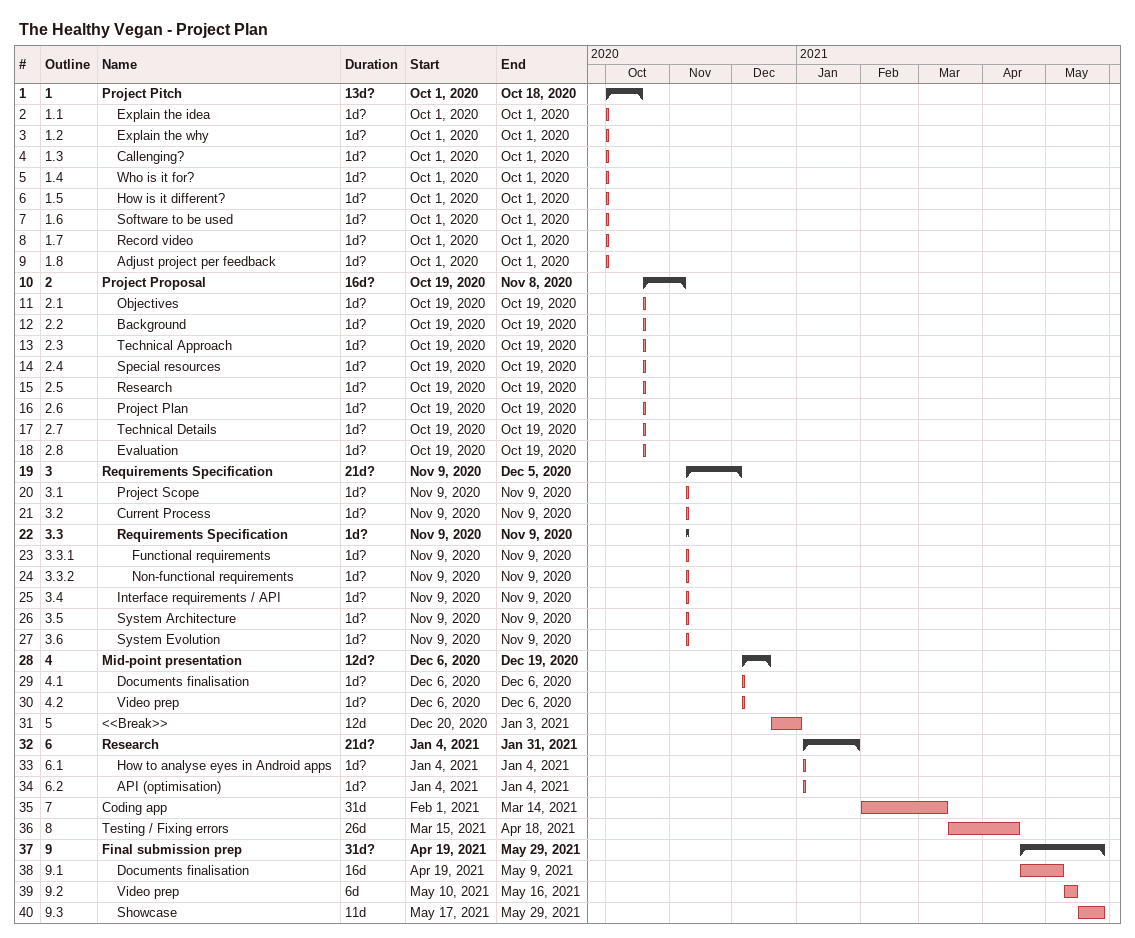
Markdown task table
The Healthy Vegan - Project Plan

| ID | WBS | Task | Duration | Start | Finish |
|---|---|---|---|---|---|
| 1 | 1 | **Project Pitch** | 13d? | 2020-10-01 | 2020-10-18 |
| 2 | 1.1 | Explain the idea | 1d? | 2020-10-01 | 2020-10-01 |
| 3 | 1.2 | Explain the why | 1d? | 2020-10-01 | 2020-10-01 |
| 4 | 1.3 | Callenging? | 1d? | 2020-10-01 | 2020-10-01 |
| 5 | 1.4 | Who is it for? | 1d? | 2020-10-01 | 2020-10-01 |
| 6 | 1.5 | How is it different? | 1d? | 2020-10-01 | 2020-10-01 |
| 7 | 1.6 | Software to be used | 1d? | 2020-10-01 | 2020-10-01 |
| 8 | 1.7 | Record video | 1d? | 2020-10-01 | 2020-10-01 |
| 9 | 1.8 | Adjust project per feedback | 1d? | 2020-10-01 | 2020-10-01 |
| 10 | 2 | **Project Proposal** | 16d? | 2020-10-19 | 2020-11-08 |
| 11 | 2.1 | Objectives | 1d? | 2020-10-19 | 2020-10-19 |
| 12 | 2.2 | Background | 1d? | 2020-10-19 | 2020-10-19 |
| 13 | 2.3 | Technical Approach | 1d? | 2020-10-19 | 2020-10-19 |
| 14 | 2.4 | Special resources | 1d? | 2020-10-19 | 2020-10-19 |
| 15 | 2.5 | Research | 1d? | 2020-10-19 | 2020-10-19 |
| 16 | 2.6 | Project Plan | 1d? | 2020-10-19 | 2020-10-19 |
| 17 | 2.7 | Technical Details | 1d? | 2020-10-19 | 2020-10-19 |
| 18 | 2.8 | Evaluation | 1d? | 2020-10-19 | 2020-10-19 |
| 19 | 3 | **Requirements Specification** | 21d? | 2020-11-09 | 2020-12-05 |
| 20 | 3.1 | Project Scope | 1d? | 2020-11-09 | 2020-11-09 |
| 21 | 3.2 | Current Process | 1d? | 2020-11-09 | 2020-11-09 |
| 22 | 3.3 | **Requirements Specification** | 1d? | 2020-11-09 | 2020-11-09 |
| 23 | 3.3.1 | Functional requirements | 1d? | 2020-11-09 | 2020-11-09 |
| 24 | 3.3.2 | Non-functional requirements | 1d? | 2020-11-09 | 2020-11-09 |
| 25 | 3.4 | Interface requirements / API | 1d? | 2020-11-09 | 2020-11-09 |
| 26 | 3.5 | System Architecture | 1d? | 2020-11-09 | 2020-11-09 |
| 27 | 3.6 | System Evolution | 1d? | 2020-11-09 | 2020-11-09 |
| 28 | 4 | **Mid-point presentation** | 12d? | 2020-12-06 | 2020-12-19 |
| 29 | 4.1 | Documents finalisation | 1d? | 2020-12-06 | 2020-12-06 |
| 30 | 4.2 | Video prep | 1d? | 2020-12-06 | 2020-12-06 |
| 31 | 5 | <<Break>> | 12d | 2020-12-20 | 2021-01-03 |
| 32 | 6 | **Research** | 21d? | 2021-01-04 | 2021-01-31 |
| 33 | 6.1 | How to analyse eyes in Android apps | 1d? | 2021-01-04 | 2021-01-04 |
| 34 | 6.2 | API (optimisation) | 1d? | 2021-01-04 | 2021-01-04 |
| 35 | 7 | Coding app | 31d | 2021-02-01 | 2021-03-14 |
| 36 | 8 | Testing / Fixing errors | 26d | 2021-03-15 | 2021-04-18 |
| 37 | 9 | **Final submission prep** | 31d? | 2021-04-19 | 2021-05-29 |
| 38 | 9.1 | Documents finalisation | 16d | 2021-04-19 | 2021-05-09 |
| 39 | 9.2 | Video prep | 6d | 2021-05-10 | 2021-05-16 |
| 40 | 9.3 | Showcase | 11d | 2021-05-17 | 2021-05-29 |
